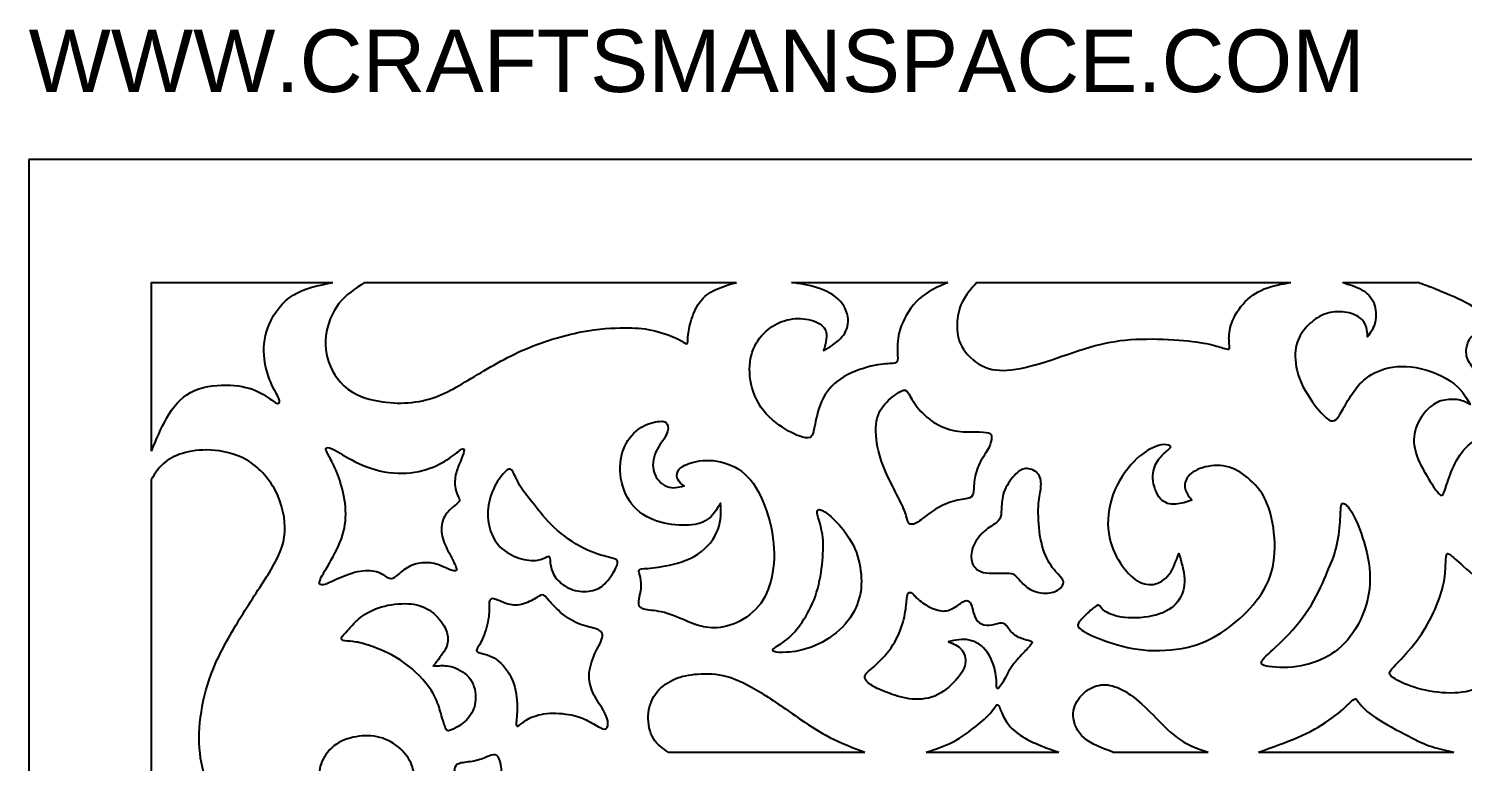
# Model space of a CAD drawing. Header units: millimetres. Extents: x 142 to 455, y 14 to 407.
# Drawn here: x 142.3 to 287.1, y 333.5 to 407.4 of the extents above; entities that cross this region are included whole.
import ezdxf
from ezdxf.enums import TextEntityAlignment as Align

# ---------------------------------------------------------------- set-up
doc = ezdxf.new("R2010")
doc.units = ezdxf.units.MM
for name, color, linetype in [('Default', 7, 'Continuous'), ('DV1_Default', 7, 'Continuous'), ('DV1_Layer_1', 7, 'Continuous'), ('Layer_1', 7, 'Continuous')]:
    doc.layers.add(name, color=color, linetype=linetype)
doc.styles.add('SEACAD_arial_ttfB', font='arial.ttf')

# ---------------------------------------------------------------- blocks, each defined once
blk = doc.blocks.new('SE')
at = {"layer": 'DV1_Layer_1', "color": 7, "linetype": 'Continuous'}
for points, knots in [([(154.75, 364.81), (154.75, 364.81), (154.75, 381.83), (154.75, 381.83), (173.05, 381.83), (173.05, 381.83)], [0, 0, 0, 0, 0.333333, 0.333333, 1, 1, 1, 1]), ([(154.75, 364.81), (155.22, 365.96), (155.7, 367.12), (156.3, 368.17), (156.91, 369.22), (157.65, 370.16), (158.7, 370.73), (159.75, 371.29), (161.11, 371.48), (162.28, 371.47), (163.45, 371.46), (164.44, 371.26), (165.24, 370.93), (166.04, 370.59), (166.65, 370.12), (167.36, 369.62), (167.46, 369.59), (167.56, 369.63), (167.65, 369.68), (167.74, 369.79), (167.6, 370.12), (167.46, 370.45), (167.11, 370.99), (166.79, 371.75), (166.46, 372.5), (166.18, 373.48), (166.11, 374.5), (166.04, 375.52), (166.18, 376.59), (166.66, 377.67), (167.14, 378.76), (167.95, 379.86), (169.07, 380.55), (170.19, 381.25), (171.62, 381.54), (173.05, 381.83)], [0, 0, 0, 0, 0.076923, 0.076923, 0.076923, 0.153846, 0.153846, 0.153846, 0.230769, 0.230769, 0.230769, 0.307692, 0.307692, 0.307692, 0.384615, 0.384615, 0.461538, 0.461538, 0.461538, 0.538462, 0.538462, 0.538462, 0.615385, 0.615385, 0.615385, 0.692308, 0.692308, 0.692308, 0.769231, 0.769231, 0.769231, 0.846154, 0.846154, 0.846154, 1, 1, 1, 1]), ([(176.26, 381.83), (175.32, 381.21), (174.38, 380.59), (172.96, 378.79), (172.49, 377.6), (172.23, 375.22), (172.45, 374.02), (173.59, 371.83), (174.52, 370.85), (176.1, 370.26), (177.67, 369.68), (179.9, 369.49), (181.76, 369.82), (183.61, 370.15), (185.1, 370.99), (188.37, 372.95), (190.16, 374.06), (192.15, 374.95), (194.14, 375.83), (196.34, 376.49), (198.14, 376.84), (199.95, 377.19), (201.37, 377.23), (202.46, 377.24), (203.56, 377.25), (204.35, 377.22), (205.24, 377.02), (206.13, 376.83), (207.13, 376.47), (207.71, 376.22), (208.28, 375.96), (208.42, 375.8), (208.55, 375.72), (208.69, 375.63), (208.82, 375.62), (208.87, 375.74), (208.92, 375.86), (208.89, 376.12), (208.94, 376.57), (208.99, 377.03), (209.12, 377.69), (209.36, 378.37), (209.6, 379.05), (209.96, 379.74), (210.44, 380.24), (210.92, 380.74), (211.52, 381.04), (212.1, 381.27), (212.69, 381.51), (213.26, 381.67), (213.83, 381.83)], [0, 0, 0, 0, 0.052632, 0.052632, 0.105263, 0.105263, 0.157895, 0.157895, 0.210526, 0.210526, 0.210526, 0.263158, 0.263158, 0.263158, 0.315789, 0.315789, 0.368421, 0.368421, 0.368421, 0.421053, 0.421053, 0.421053, 0.473684, 0.473684, 0.473684, 0.526316, 0.526316, 0.526316, 0.578947, 0.578947, 0.578947, 0.631579, 0.631579, 0.631579, 0.684211, 0.684211, 0.684211, 0.736842, 0.736842, 0.736842, 0.789474, 0.789474, 0.789474, 0.842105, 0.842105, 0.842105, 0.894737, 0.894737, 0.894737, 1, 1, 1, 1]), ([(235.17, 381.83), (234.14, 381.38), (232.08, 380.49), (230.8, 378.35), (230.11, 376.52), (230.07, 375.76), (230.07, 375.18), (230.07, 374.6), (230.11, 374.2), (230.08, 373.98), (230.05, 373.75), (229.95, 373.69), (229.6, 373.66), (229.24, 373.63), (228.63, 373.63), (227.73, 373.45), (226.83, 373.26), (225.64, 372.89), (224.69, 372.33), (223.74, 371.78), (223.03, 371.03), (222.1, 369.25), (221.89, 368.21), (221.75, 367.54), (221.61, 366.88), (221.56, 366.59), (221.44, 366.4), (221.33, 366.21), (220.99, 366.01), (219.87, 366.38), (219.08, 366.83), (218.29, 367.28), (217.26, 367.99), (215.82, 369.81), (215.4, 370.91), (215.06, 372.99), (215.13, 373.98), (215.41, 374.81), (215.69, 375.65), (216.17, 376.33), (217.32, 377.39), (217.97, 377.76), (218.67, 377.97), (219.37, 378.19), (220.11, 378.25), (220.82, 378.14), (221.53, 378.03), (222.2, 377.76), (222.55, 377.39), (222.9, 377.02), (222.93, 376.55), (222.84, 375.7), (222.73, 375.33), (222.61, 374.96), (223.23, 375.32), (223.84, 375.68), (224.3, 376.15), (224.76, 376.62), (225.06, 377.2), (225.1, 378.56), (224.84, 379.33), (224.28, 379.94), (223.71, 380.56), (222.84, 381.02), (221.97, 381.3), (221.1, 381.59), (220.23, 381.71), (219.36, 381.83)], [0, 0, 0, 0, 0.037037, 0.074074, 0.074074, 0.111111, 0.111111, 0.111111, 0.148148, 0.148148, 0.148148, 0.185185, 0.185185, 0.185185, 0.222222, 0.222222, 0.222222, 0.259259, 0.259259, 0.259259, 0.296296, 0.296296, 0.333333, 0.333333, 0.333333, 0.37037, 0.37037, 0.37037, 0.407407, 0.444444, 0.444444, 0.444444, 0.481481, 0.481481, 0.518519, 0.518519, 0.555556, 0.555556, 0.555556, 0.592593, 0.592593, 0.62963, 0.62963, 0.62963, 0.666667, 0.666667, 0.666667, 0.703704, 0.703704, 0.703704, 0.740741, 0.740741, 0.777778, 0.777778, 0.777778, 0.814815, 0.814815, 0.814815, 0.851852, 0.851852, 0.888889, 0.888889, 0.888889, 0.925926, 0.925926, 0.925926, 1, 1, 1, 1]), ([(238.08, 381.83), (237.51, 381.18), (236.94, 380.53), (236.59, 379.83), (236.24, 379.12), (235.98, 377.57), (236.15, 376.12), (236.99, 374.62), (237.75, 373.85), (238.61, 373.41), (239.46, 372.98), (240.42, 372.88), (241.58, 373.01), (242.73, 373.15), (244.09, 373.52), (247.03, 374.48), (248.62, 375.06), (250.03, 375.45), (251.44, 375.83), (252.69, 376.02), (254.12, 376.09), (255.54, 376.16), (257.16, 376.12), (259.8, 375.92), (260.83, 375.76), (262.31, 375.43), (262.77, 375.26), (263.08, 375.17), (263.38, 375.08), (263.54, 375.06), (263.59, 375.17), (263.64, 375.28), (263.58, 375.5), (263.55, 375.89), (263.53, 376.27), (263.53, 376.82), (263.95, 378.17), (264.38, 378.99), (265.54, 380.32), (266.27, 380.83), (267.1, 381.17), (267.93, 381.51), (268.85, 381.67), (269.78, 381.83)], [0, 0, 0, 0, 0.055556, 0.055556, 0.055556, 0.111111, 0.166667, 0.166667, 0.222222, 0.222222, 0.222222, 0.277778, 0.277778, 0.277778, 0.333333, 0.333333, 0.388889, 0.388889, 0.388889, 0.444444, 0.444444, 0.444444, 0.5, 0.5, 0.555556, 0.555556, 0.611111, 0.611111, 0.611111, 0.666667, 0.666667, 0.666667, 0.722222, 0.722222, 0.722222, 0.777778, 0.777778, 0.833333, 0.833333, 0.888889, 0.888889, 0.888889, 1, 1, 1, 1]), ([(275.01, 381.83), (275.69, 381.62), (276.38, 381.42), (276.93, 381.1), (277.49, 380.79), (277.92, 380.36), (278.39, 379.17), (278.43, 378.42), (278.3, 377.82), (278.16, 377.22), (277.85, 376.77), (277.53, 376.33), (277.53, 376.55), (277.53, 376.76), (277.42, 377.35), (277.31, 377.72), (276.72, 378.35), (276.25, 378.6), (275.66, 378.75), (275.08, 378.89), (274.38, 378.92), (273.76, 378.79), (273.14, 378.66), (272.59, 378.37), (272.11, 378.01), (271.62, 377.65), (271.19, 377.2), (270.86, 376.67), (270.52, 376.13), (270.28, 375.5), (270.24, 374.67), (270.19, 373.83), (270.35, 372.79), (270.82, 371.73), (271.29, 370.66), (272.08, 369.58), (273.22, 368.22), (273.58, 367.95), (273.85, 367.87), (274.12, 367.79), (274.31, 367.91), (274.52, 368.19), (274.74, 368.46), (274.98, 368.91), (275.3, 369.47), (275.62, 370.03), (276.02, 370.72), (276.53, 371.33), (277.05, 371.93), (277.68, 372.46), (278.56, 372.85), (279.43, 373.23), (280.56, 373.48), (281.92, 373.31), (283.28, 373.15), (284.86, 372.58), (285.9, 371.88), (286.93, 371.18), (287.42, 370.35), (287.9, 369.52), (287.54, 369.71), (287.19, 369.89), (286.72, 369.98), (286.25, 370.06), (285.66, 370.05), (285.13, 369.92), (284.6, 369.79), (284.13, 369.55), (283.16, 368.59), (282.66, 367.88), (282.41, 367.13), (282.16, 366.38), (282.16, 365.59), (282.36, 364.82), (282.56, 364.05), (282.96, 363.29), (283.8, 361.82), (284.25, 361.11), (284.55, 360.72), (284.85, 360.34), (285, 360.28), (285.25, 360.54), (285.33, 360.85), (285.7, 361.99), (285.99, 362.82), (286.37, 363.58), (286.76, 364.34), (287.24, 365.02), (287.92, 365.56), (288.59, 366.09), (289.44, 366.48), (290.37, 366.68), (291.29, 366.88), (292.27, 366.89), (293.76, 366.51), (294.26, 366.11), (294.61, 365.79), (294.97, 365.46), (295.18, 365.22), (295.35, 365.11), (295.51, 364.99), (295.63, 365.01), (295.87, 365.42), (296, 365.82), (296.05, 366.3), (296.1, 366.78), (296.07, 367.34), (295.63, 368.95), (295.21, 370.01), (293.91, 372.05), (293.03, 373.03), (292.26, 373.65), (291.49, 374.26), (290.83, 374.5), (290.29, 374.63), (289.74, 374.76), (289.32, 374.78), (288.99, 374.61), (288.66, 374.45), (288.2, 373.76), (288.23, 373.33), (288.24, 373.12), (287.94, 373.52), (287.64, 373.92), (287.54, 374.41), (287.44, 374.9), (287.54, 375.49), (287.74, 375.91), (287.94, 376.33), (288.24, 376.59), (288.62, 376.72), (289, 376.86), (289.46, 376.87), (289.84, 376.88), (290.23, 376.89), (290.54, 376.89), (290.74, 376.93), (290.93, 376.97), (291, 377.06), (290.13, 377.95), (289.19, 378.75), (288.19, 379.37), (287.19, 379.99), (286.13, 380.43), (285.38, 380.74), (284.63, 381.06), (284.19, 381.24), (283.77, 381.4), (283.35, 381.56), (282.95, 381.7), (282.55, 381.83)], [0, 0, 0, 0, 0.017857, 0.017857, 0.017857, 0.035714, 0.035714, 0.053571, 0.053571, 0.053571, 0.071429, 0.071429, 0.071429, 0.089286, 0.089286, 0.107143, 0.107143, 0.125, 0.125, 0.125, 0.142857, 0.142857, 0.142857, 0.160714, 0.160714, 0.160714, 0.178571, 0.178571, 0.178571, 0.196429, 0.196429, 0.196429, 0.214286, 0.214286, 0.214286, 0.232143, 0.232143, 0.25, 0.25, 0.25, 0.267857, 0.267857, 0.267857, 0.285714, 0.285714, 0.285714, 0.303571, 0.303571, 0.303571, 0.321429, 0.321429, 0.321429, 0.339286, 0.339286, 0.339286, 0.357143, 0.357143, 0.357143, 0.375, 0.375, 0.375, 0.392857, 0.392857, 0.392857, 0.410714, 0.410714, 0.410714, 0.428571, 0.428571, 0.446429, 0.446429, 0.446429, 0.464286, 0.464286, 0.464286, 0.482143, 0.482143, 0.5, 0.5, 0.5, 0.517857, 0.517857, 0.535714, 0.535714, 0.553571, 0.553571, 0.553571, 0.571429, 0.571429, 0.571429, 0.589286, 0.589286, 0.589286, 0.607143, 0.607143, 0.625, 0.625, 0.625, 0.642857, 0.642857, 0.642857, 0.660714, 0.660714, 0.678571, 0.678571, 0.678571, 0.696429, 0.696429, 0.714286, 0.714286, 0.732143, 0.732143, 0.732143, 0.75, 0.75, 0.75, 0.767857, 0.767857, 0.767857, 0.785714, 0.803571, 0.803571, 0.803571, 0.821429, 0.821429, 0.821429, 0.839286, 0.839286, 0.839286, 0.857143, 0.857143, 0.857143, 0.875, 0.875, 0.875, 0.892857, 0.892857, 0.892857, 0.910714, 0.910714, 0.928571, 0.928571, 0.928571, 0.946429, 0.946429, 0.946429, 0.964286, 0.964286, 0.964286, 1, 1, 1, 1]), ([(228.15, 364.84), (228.38, 363.84), (228.75, 362.95), (229.54, 361.31), (229.95, 360.55), (230.27, 359.9), (230.6, 359.24), (230.82, 358.68), (230.95, 358.29), (231.07, 357.9), (231.08, 357.67), (231.22, 357.53), (231.35, 357.4), (231.61, 357.35), (232.37, 357.77), (232.87, 358.23), (234.05, 359.05), (234.74, 359.42), (236.07, 359.87), (236.71, 359.94), (237.51, 360.12), (237.66, 360.24), (237.79, 360.85), (237.76, 361.35), (237.84, 361.9), (237.92, 362.45), (238.11, 363.05), (238.39, 363.62), (238.68, 364.18), (239.06, 364.71), (239.29, 365.15), (239.51, 365.59), (239.56, 365.95), (239.57, 366.19), (239.58, 366.44), (239.54, 366.56), (239.27, 366.64), (239.01, 366.72), (238.52, 366.75), (237.92, 366.75), (237.32, 366.75), (236.61, 366.72), (235.88, 366.86), (235.15, 366.99), (234.41, 367.29), (233.75, 367.71), (233.08, 368.14), (232.5, 368.68), (232.07, 369.23), (231.64, 369.79), (231.37, 370.36), (230.95, 370.99), (230.81, 371.05), (230.44, 370.86), (230.07, 370.68), (229.47, 370.25), (228.98, 369.75), (228.48, 369.25), (228.1, 368.68), (227.95, 367.83), (227.81, 366.98), (227.91, 365.85), (228.15, 364.84)], [0, 0, 0, 0, 0.041667, 0.041667, 0.083333, 0.083333, 0.083333, 0.125, 0.125, 0.125, 0.166667, 0.166667, 0.166667, 0.208333, 0.208333, 0.25, 0.25, 0.291667, 0.291667, 0.333333, 0.333333, 0.375, 0.375, 0.416667, 0.416667, 0.416667, 0.458333, 0.458333, 0.458333, 0.5, 0.5, 0.5, 0.541667, 0.541667, 0.541667, 0.583333, 0.583333, 0.583333, 0.625, 0.625, 0.625, 0.666667, 0.666667, 0.666667, 0.708333, 0.708333, 0.708333, 0.75, 0.75, 0.75, 0.791667, 0.791667, 0.833333, 0.833333, 0.833333, 0.875, 0.875, 0.875, 0.916667, 0.916667, 0.916667, 1, 1, 1, 1]), ([(217.38, 352.11), (217.63, 353.27), (217.7, 354.58), (217.3, 357.48), (216.83, 359.07), (216.24, 360.3), (215.65, 361.52), (214.93, 362.39), (214.03, 362.97), (213.13, 363.55), (212.05, 363.84), (211.1, 363.87), (210.15, 363.91), (209.33, 363.69), (208.8, 363.47), (208.26, 363.25), (208.01, 363.02), (207.88, 362.75), (207.76, 362.48), (207.78, 362.17), (207.91, 361.92), (208.03, 361.67), (208.28, 361.48), (208.52, 361.3), (207.95, 361.15), (207.38, 361.01), (206.82, 361.22), (206.26, 361.42), (205.72, 361.98), (205.5, 362.64), (205.28, 363.29), (205.38, 364.05), (205.68, 364.72), (205.98, 365.38), (206.48, 365.95), (206.72, 366.43), (206.96, 366.91), (206.95, 367.29), (206.83, 367.53), (206.72, 367.76), (206.29, 367.94), (204.84, 367.59), (204.17, 367.18), (203.51, 366.76), (202.91, 366.11), (202.53, 365.29), (202.15, 364.47), (201.99, 363.48), (202.21, 361.4), (202.58, 360.3), (203.88, 358.64), (204.81, 358.08), (206.76, 357.41), (207.79, 357.3), (208.68, 357.32), (209.56, 357.34), (210.3, 357.5), (210.87, 357.89), (211.43, 358.28), (211.82, 358.91), (212.2, 359.54), (212.25, 358.68), (212.29, 357.83), (211.95, 356.92), (211.62, 356.01), (210.9, 355.05), (209.91, 354.41), (208.92, 353.76), (207.65, 353.41), (205.65, 353.03), (204.92, 352.98), (204.08, 352.91), (203.96, 352.88), (203.97, 352.69), (203.98, 352.5), (204.11, 352.14), (204.16, 351.77), (204.22, 351.4), (204.21, 351.01), (204.05, 350.16), (203.91, 349.69), (203.94, 349.37), (203.98, 349.06), (204.19, 348.9), (204.64, 348.81), (205.08, 348.73), (205.75, 348.71), (207.31, 348.3), (208.19, 347.9), (208.94, 347.59), (209.69, 347.29), (210.3, 347.07), (211.75, 346.93), (212.57, 347), (213.47, 347.34), (214.36, 347.69), (215.32, 348.3), (216.01, 349.11), (216.7, 349.93), (217.13, 350.94), (217.38, 352.11)], [0, 0, 0, 0, 0.026316, 0.026316, 0.052632, 0.052632, 0.052632, 0.078947, 0.078947, 0.078947, 0.105263, 0.105263, 0.105263, 0.131579, 0.131579, 0.131579, 0.157895, 0.157895, 0.157895, 0.184211, 0.184211, 0.184211, 0.210526, 0.210526, 0.210526, 0.236842, 0.236842, 0.236842, 0.263158, 0.263158, 0.263158, 0.289474, 0.289474, 0.289474, 0.315789, 0.315789, 0.315789, 0.342105, 0.342105, 0.342105, 0.368421, 0.394737, 0.394737, 0.394737, 0.421053, 0.421053, 0.421053, 0.447368, 0.447368, 0.473684, 0.473684, 0.5, 0.5, 0.526316, 0.526316, 0.526316, 0.552632, 0.552632, 0.552632, 0.578947, 0.578947, 0.578947, 0.605263, 0.605263, 0.605263, 0.631579, 0.631579, 0.631579, 0.657895, 0.657895, 0.684211, 0.684211, 0.710526, 0.710526, 0.710526, 0.736842, 0.736842, 0.736842, 0.763158, 0.763158, 0.789474, 0.789474, 0.789474, 0.815789, 0.815789, 0.815789, 0.842105, 0.842105, 0.868421, 0.868421, 0.868421, 0.894737, 0.894737, 0.921053, 0.921053, 0.921053, 0.947368, 0.947368, 0.947368, 1, 1, 1, 1]), ([(154.75, 322.35), (155, 322.97), (155.24, 323.58), (155.64, 324.16), (156.04, 324.74), (156.6, 325.28), (157.2, 325.72), (157.81, 326.15), (158.47, 326.48), (159.07, 326.67), (159.68, 326.85), (160.24, 326.89), (160.71, 326.94), (161.18, 326.99), (161.57, 327.05), (162.08, 327.21), (162.21, 327.31), (162.1, 327.68), (161.85, 327.95), (161.18, 329.14), (160.75, 330.05), (160.38, 331.14), (160.01, 332.22), (159.7, 333.48), (159.6, 334.82), (159.5, 336.16), (159.61, 337.59), (160.14, 340.45), (160.55, 341.87), (161.26, 343.46), (161.97, 345.04), (162.97, 346.79), (163.99, 348.41), (165.01, 350.04), (166.05, 351.56), (166.83, 352.87), (167.61, 354.18), (168.64, 356.41), (167.95, 359.5), (167.26, 360.82), (166.56, 362.14), (165.52, 363.24), (163.18, 364.59), (161.88, 364.85), (160.75, 364.91), (159.62, 364.97), (158.67, 364.82), (157.87, 364.58), (157.07, 364.34), (156.43, 363.99), (155.93, 363.54), (155.44, 363.09), (155.1, 362.54), (154.75, 361.98)], [0, 0, 0, 0, 0.047619, 0.047619, 0.047619, 0.095238, 0.095238, 0.095238, 0.142857, 0.142857, 0.142857, 0.190476, 0.190476, 0.190476, 0.238095, 0.238095, 0.285714, 0.285714, 0.333333, 0.333333, 0.380952, 0.380952, 0.380952, 0.428571, 0.428571, 0.428571, 0.47619, 0.47619, 0.52381, 0.52381, 0.52381, 0.571429, 0.571429, 0.571429, 0.619048, 0.619048, 0.619048, 0.666667, 0.714286, 0.714286, 0.714286, 0.761905, 0.761905, 0.809524, 0.809524, 0.809524, 0.857143, 0.857143, 0.857143, 0.904762, 0.904762, 0.904762, 1, 1, 1, 1]), ([(173.94, 361.27), (174.18, 360.42), (174.36, 359.42), (174.36, 358.46), (174.36, 357.5), (174.18, 356.57), (173.78, 355.6), (173.39, 354.64), (172.79, 353.64), (172.38, 352.93), (171.96, 352.23), (171.73, 351.81), (171.71, 351.57), (171.68, 351.33), (171.85, 351.26), (172.13, 351.32), (172.42, 351.38), (172.82, 351.58), (174, 352.11), (174.79, 352.44), (175.53, 352.61), (176.26, 352.77), (176.95, 352.77), (177.47, 352.62), (177.99, 352.47), (178.35, 352.17), (178.6, 352.02), (178.86, 351.87), (179.02, 351.87), (179.56, 352.26), (179.95, 352.64), (180.83, 353.23), (181.33, 353.43), (182.42, 353.58), (183, 353.54), (183.96, 353.28), (184.33, 353.07), (184.99, 352.78), (185.27, 352.71), (185.59, 352.73), (185.61, 352.81), (185.36, 353.44), (185.07, 353.98), (184.79, 354.53), (184.51, 355.07), (184.24, 355.61), (184.11, 356.21), (183.99, 356.81), (184, 357.47), (184.46, 358.52), (184.9, 358.92), (185.49, 359.42), (185.63, 359.52), (185.73, 359.62), (185.83, 359.71), (185.89, 359.8), (185.81, 360.02), (185.73, 360.24), (185.51, 360.6), (185.43, 361.05), (185.34, 361.49), (185.39, 362.04), (185.49, 362.51), (185.6, 362.98), (185.77, 363.38), (185.94, 363.77), (186.1, 364.15), (186.26, 364.52), (186.34, 365.01), (186.27, 365.12), (186.04, 364.99), (185.8, 364.85), (185.4, 364.47), (184.81, 364.07), (184.23, 363.67), (183.46, 363.25), (182.49, 362.96), (181.52, 362.67), (180.34, 362.49), (179.14, 362.6), (177.93, 362.71), (176.69, 363.09), (175.68, 363.56), (174.66, 364.02), (173.88, 364.57), (173.34, 364.86), (172.81, 365.15), (172.52, 365.19), (172.41, 365.14), (172.29, 365.08), (172.35, 364.92), (172.5, 364.63), (172.65, 364.34), (172.89, 363.91), (173.15, 363.35), (173.42, 362.79), (173.7, 362.11), (173.94, 361.27)], [0, 0, 0, 0, 0.027027, 0.027027, 0.027027, 0.054054, 0.054054, 0.054054, 0.081081, 0.081081, 0.081081, 0.108108, 0.108108, 0.108108, 0.135135, 0.135135, 0.135135, 0.162162, 0.162162, 0.189189, 0.189189, 0.189189, 0.216216, 0.216216, 0.216216, 0.243243, 0.243243, 0.243243, 0.27027, 0.27027, 0.297297, 0.297297, 0.324324, 0.324324, 0.351351, 0.351351, 0.378378, 0.378378, 0.405405, 0.405405, 0.432432, 0.432432, 0.459459, 0.459459, 0.459459, 0.486486, 0.486486, 0.486486, 0.513514, 0.513514, 0.540541, 0.540541, 0.567568, 0.567568, 0.567568, 0.594595, 0.594595, 0.594595, 0.621622, 0.621622, 0.621622, 0.648649, 0.648649, 0.648649, 0.675676, 0.675676, 0.675676, 0.702703, 0.702703, 0.72973, 0.72973, 0.72973, 0.756757, 0.756757, 0.756757, 0.783784, 0.783784, 0.783784, 0.810811, 0.810811, 0.810811, 0.837838, 0.837838, 0.837838, 0.864865, 0.864865, 0.864865, 0.891892, 0.891892, 0.891892, 0.918919, 0.918919, 0.918919, 0.945946, 0.945946, 0.945946, 1, 1, 1, 1]), ([(265.67, 348.94), (264.8, 347.99), (263.8, 347.14), (261.71, 345.8), (260.63, 345.3), (259.28, 345), (257.94, 344.7), (256.34, 344.6), (254.87, 344.74), (253.4, 344.89), (252.06, 345.27), (250.99, 345.67), (249.92, 346.06), (249.12, 346.46), (248.69, 346.74), (248.26, 347.01), (248.2, 347.17), (248.35, 347.43), (248.49, 347.69), (248.83, 348.04), (249.17, 348.36), (249.5, 348.69), (249.83, 348.97), (250.05, 349.12), (250.27, 349.27), (250.39, 349.29), (250.49, 349.19), (250.59, 349.09), (250.67, 348.87), (251.05, 348.63), (251.42, 348.39), (252.07, 348.11), (253.02, 348.01), (253.96, 347.91), (255.19, 347.99), (256.17, 348.26), (257.16, 348.53), (257.9, 349), (258.38, 349.64), (258.86, 350.27), (259.07, 351.07), (259.04, 351.91), (259.01, 352.74), (258.74, 353.61), (258.47, 354.48), (258.2, 353.71), (257.93, 352.94), (257.51, 352.38), (257.09, 351.81), (256.51, 351.46), (255.91, 351.36), (255.31, 351.27), (254.69, 351.44), (253.47, 352.28), (252.89, 352.96), (251.87, 354.68), (251.44, 355.74), (251.35, 356.98), (251.24, 358.21), (251.47, 359.62), (252.02, 360.89), (252.56, 362.15), (253.42, 363.27), (254.22, 364.02), (255.01, 364.77), (255.76, 365.15), (256.86, 365.51), (257.21, 365.48), (257.63, 365.36), (257.69, 365.28), (257.63, 365.17), (257.57, 365.07), (257.4, 364.94), (257.16, 364.73), (256.91, 364.52), (256.6, 364.24), (256.06, 363.37), (255.83, 362.78), (255.86, 362.06), (255.9, 361.34), (256.2, 360.48), (256.63, 360), (257.06, 359.52), (257.61, 359.42), (258.16, 359.46), (258.71, 359.5), (259.26, 359.67), (259.8, 359.84), (259.54, 360.15), (259.28, 360.47), (259.16, 360.86), (259.04, 361.25), (259.06, 361.72), (259.33, 362.14), (259.61, 362.55), (260.16, 362.91), (260.87, 363.13), (261.58, 363.35), (262.47, 363.44), (263.26, 363.27), (264.05, 363.09), (264.75, 362.67), (265.44, 362.1), (266.12, 361.54), (266.8, 360.84), (267.27, 359.8), (267.75, 358.77), (268.04, 357.4), (268.13, 356.05), (268.22, 354.7), (268.12, 353.37), (267.7, 352.17), (267.28, 350.97), (266.54, 349.9), (265.67, 348.94)], [0, 0, 0, 0, 0.02439, 0.02439, 0.04878, 0.04878, 0.04878, 0.073171, 0.073171, 0.073171, 0.097561, 0.097561, 0.097561, 0.121951, 0.121951, 0.121951, 0.146341, 0.146341, 0.146341, 0.170732, 0.170732, 0.170732, 0.195122, 0.195122, 0.195122, 0.219512, 0.219512, 0.219512, 0.243902, 0.243902, 0.243902, 0.268293, 0.268293, 0.268293, 0.292683, 0.292683, 0.292683, 0.317073, 0.317073, 0.317073, 0.341463, 0.341463, 0.341463, 0.365854, 0.365854, 0.365854, 0.390244, 0.390244, 0.390244, 0.414634, 0.414634, 0.414634, 0.439024, 0.439024, 0.463415, 0.463415, 0.487805, 0.487805, 0.487805, 0.512195, 0.512195, 0.512195, 0.536585, 0.536585, 0.536585, 0.560976, 0.560976, 0.585366, 0.585366, 0.609756, 0.609756, 0.609756, 0.634146, 0.634146, 0.634146, 0.658537, 0.658537, 0.682927, 0.682927, 0.682927, 0.707317, 0.707317, 0.707317, 0.731707, 0.731707, 0.731707, 0.756098, 0.756098, 0.756098, 0.780488, 0.780488, 0.780488, 0.804878, 0.804878, 0.804878, 0.829268, 0.829268, 0.829268, 0.853659, 0.853659, 0.853659, 0.878049, 0.878049, 0.878049, 0.902439, 0.902439, 0.902439, 0.926829, 0.926829, 0.926829, 0.95122, 0.95122, 0.95122, 1, 1, 1, 1]), ([(193.37, 359.42), (193.91, 358.74), (194.55, 357.9), (195.42, 357.09), (196.28, 356.28), (197.37, 355.51), (198.38, 355), (199.39, 354.5), (200.34, 354.25), (200.9, 354.11), (201.46, 353.96), (201.65, 353.9), (201.74, 353.77), (201.84, 353.64), (201.84, 353.44), (201.64, 353.03), (201.45, 352.63), (201.07, 352.01), (200.67, 351.58), (200.27, 351.14), (199.85, 350.88), (199.32, 350.75), (198.78, 350.61), (198.12, 350.6), (197.52, 350.75), (196.92, 350.9), (196.38, 351.21), (195.97, 351.6), (195.55, 351.98), (195.27, 352.44), (195.13, 352.89), (195, 353.34), (195.01, 353.78), (194.97, 354.01), (194.94, 354.23), (194.85, 354.23), (194.67, 354.13), (194.48, 354.04), (194.2, 353.86), (193.23, 353.73), (192.54, 353.78), (191.85, 354.01), (191.17, 354.23), (189.8, 355), (189.11, 356.28), (188.91, 357.01), (188.71, 357.74), (188.66, 358.55), (188.78, 359.35), (188.9, 360.14), (189.2, 360.91), (189.56, 361.54), (189.93, 362.17), (190.36, 362.65), (190.64, 362.87), (190.93, 363.08), (191.07, 363.02), (191.26, 362.69), (191.45, 362.35), (191.7, 361.74), (192.04, 361.17), (192.38, 360.61), (192.83, 360.1), (193.37, 359.42)], [0, 0, 0, 0, 0.043478, 0.043478, 0.043478, 0.086957, 0.086957, 0.086957, 0.130435, 0.130435, 0.130435, 0.173913, 0.173913, 0.173913, 0.217391, 0.217391, 0.217391, 0.26087, 0.26087, 0.26087, 0.304348, 0.304348, 0.304348, 0.347826, 0.347826, 0.347826, 0.391304, 0.391304, 0.391304, 0.434783, 0.434783, 0.434783, 0.478261, 0.478261, 0.478261, 0.521739, 0.521739, 0.521739, 0.565217, 0.565217, 0.608696, 0.608696, 0.608696, 0.652174, 0.695652, 0.695652, 0.695652, 0.73913, 0.73913, 0.73913, 0.782609, 0.782609, 0.782609, 0.826087, 0.826087, 0.826087, 0.869565, 0.869565, 0.869565, 0.913043, 0.913043, 0.913043, 1, 1, 1, 1]), ([(244.32, 359.5), (244.26, 358.75), (244.28, 357.71), (244.4, 356.71), (244.53, 355.71), (244.78, 354.75), (245.14, 354.01), (245.5, 353.26), (245.99, 352.71), (246.3, 352.38), (246.6, 352.04), (246.73, 351.91), (246.79, 351.73), (246.85, 351.54), (246.83, 351.3), (246.61, 351.06), (246.39, 350.81), (245.96, 350.57), (245.42, 350.49), (244.88, 350.41), (244.22, 350.5), (243.7, 350.74), (243.18, 350.97), (242.79, 351.36), (242.51, 351.66), (242.22, 351.97), (242.03, 352.2), (241.85, 352.33), (241.66, 352.46), (241.48, 352.48), (241.09, 352.49), (240.71, 352.5), (240.12, 352.48), (239.65, 352.48), (239.18, 352.48), (238.82, 352.5), (238.47, 352.65), (238.12, 352.8), (237.78, 353.08), (237.46, 353.96), (237.49, 354.54), (237.69, 355.1), (237.89, 355.65), (238.26, 356.18), (239.11, 356.98), (239.58, 357.25), (240.22, 357.71), (240.39, 357.9), (240.56, 358.44), (240.56, 358.8), (240.61, 359.72), (240.65, 360.3), (240.91, 360.9), (241.16, 361.49), (241.63, 362.12), (242.43, 362.91), (242.76, 363.07), (243.56, 363.02), (244.03, 362.82), (244.55, 362.12), (244.59, 361.62), (244.55, 361.15), (244.5, 360.68), (244.38, 360.24), (244.32, 359.5)], [0, 0, 0, 0, 0.04, 0.04, 0.04, 0.08, 0.08, 0.08, 0.12, 0.12, 0.12, 0.16, 0.16, 0.16, 0.2, 0.2, 0.2, 0.24, 0.24, 0.24, 0.28, 0.28, 0.28, 0.32, 0.32, 0.32, 0.36, 0.36, 0.36, 0.4, 0.4, 0.4, 0.44, 0.44, 0.44, 0.48, 0.48, 0.48, 0.52, 0.52, 0.56, 0.56, 0.56, 0.6, 0.6, 0.64, 0.64, 0.68, 0.68, 0.72, 0.72, 0.76, 0.76, 0.76, 0.8, 0.8, 0.84, 0.84, 0.88, 0.88, 0.92, 0.92, 0.92, 1, 1, 1, 1]), ([(273.46, 352.58), (273.06, 351.66), (272.58, 350.46), (271.14, 348.1), (270.18, 346.94), (269.27, 346.02), (268.37, 345.09), (267.51, 344.39), (267.09, 343.93), (266.67, 343.47), (266.68, 343.26), (267.95, 342.97), (269.21, 342.9), (271.55, 343.22), (272.64, 343.6), (273.59, 344.15), (274.54, 344.7), (275.35, 345.42), (276.06, 346.47), (276.78, 347.53), (277.39, 348.93), (277.64, 350.34), (277.89, 351.76), (277.78, 353.18), (277.46, 354.56), (277.15, 355.94), (276.63, 357.27), (276.22, 358.1), (275.81, 358.94), (275.49, 359.28), (275.27, 359.44), (275.05, 359.6), (274.92, 359.57), (274.86, 359.28), (274.81, 359), (274.82, 358.45), (274.76, 357.67), (274.71, 356.88), (274.58, 355.85), (274.36, 355.01), (274.15, 354.17), (273.85, 353.51), (273.46, 352.58)], [0, 0, 0, 0, 0.0625, 0.0625, 0.125, 0.125, 0.125, 0.1875, 0.1875, 0.1875, 0.25, 0.25, 0.3125, 0.3125, 0.375, 0.375, 0.375, 0.4375, 0.4375, 0.4375, 0.5, 0.5, 0.5, 0.5625, 0.5625, 0.5625, 0.625, 0.625, 0.625, 0.6875, 0.6875, 0.6875, 0.75, 0.75, 0.75, 0.8125, 0.8125, 0.8125, 0.875, 0.875, 0.875, 1, 1, 1, 1]), ([(222.49, 353.72), (222.4, 352.71), (222.23, 351.58), (221.91, 350.56), (221.59, 349.53), (221.11, 348.6), (220.63, 347.83), (220.14, 347.06), (219.64, 346.44), (219.1, 345.97), (218.56, 345.5), (217.97, 345.17), (217.69, 344.96), (217.4, 344.74), (217.42, 344.64), (217.63, 344.57), (217.84, 344.5), (218.26, 344.46), (219.56, 344.54), (220.44, 344.67), (222.36, 345.4), (223.38, 346), (224.21, 346.76), (225.03, 347.51), (225.64, 348.43), (226.35, 350.21), (226.46, 351.08), (226.41, 352.03), (226.37, 352.97), (226.18, 353.98), (225.78, 354.93), (225.37, 355.87), (224.74, 356.74), (224.17, 357.38), (223.6, 358.02), (223.08, 358.44), (222.37, 358.9), (222.17, 358.94), (221.94, 358.82), (221.91, 358.67), (222.13, 357.84), (222.37, 357.17), (222.49, 356.39), (222.6, 355.61), (222.59, 354.73), (222.49, 353.72)], [0, 0, 0, 0, 0.055556, 0.055556, 0.055556, 0.111111, 0.111111, 0.111111, 0.166667, 0.166667, 0.166667, 0.222222, 0.222222, 0.222222, 0.277778, 0.277778, 0.277778, 0.333333, 0.333333, 0.388889, 0.388889, 0.444444, 0.444444, 0.444444, 0.5, 0.5, 0.555556, 0.555556, 0.555556, 0.611111, 0.611111, 0.611111, 0.666667, 0.666667, 0.666667, 0.722222, 0.722222, 0.777778, 0.777778, 0.833333, 0.833333, 0.888889, 0.888889, 0.888889, 1, 1, 1, 1]), ([(284.35, 348.87), (283.93, 347.93), (283.39, 346.9), (282.05, 345.02), (281.25, 344.16), (280.71, 343.6), (280.18, 343.03), (279.9, 342.76), (279.8, 342.55), (279.69, 342.33), (279.75, 342.17), (280.55, 341.65), (281.29, 341.27), (282.25, 340.97), (283.2, 340.67), (284.37, 340.45), (285.48, 340.4), (286.59, 340.35), (287.63, 340.47), (288.53, 340.84), (289.43, 341.2), (290.19, 341.8), (290.76, 342.6), (291.34, 343.39), (291.74, 344.37), (292.13, 346.24), (292.11, 347.13), (291.79, 348.02), (291.47, 348.91), (290.84, 349.81), (289.1, 351.61), (286.87, 353.41), (286.1, 354.18), (285.63, 354.54), (285.55, 354.51), (285.5, 354.32), (285.45, 354.13), (285.43, 353.77), (285.41, 353.28), (285.39, 352.78), (285.36, 352.16), (285.2, 351.41), (285.05, 350.67), (284.76, 349.81), (284.35, 348.87)], [0, 0, 0, 0, 0.055556, 0.055556, 0.111111, 0.111111, 0.111111, 0.166667, 0.166667, 0.166667, 0.222222, 0.222222, 0.277778, 0.277778, 0.277778, 0.333333, 0.333333, 0.333333, 0.388889, 0.388889, 0.388889, 0.444444, 0.444444, 0.444444, 0.5, 0.5, 0.555556, 0.555556, 0.555556, 0.611111, 0.611111, 0.666667, 0.722222, 0.722222, 0.777778, 0.777778, 0.777778, 0.833333, 0.833333, 0.833333, 0.888889, 0.888889, 0.888889, 1, 1, 1, 1]), ([(229.06, 340.44), (229.68, 340.2), (230.41, 339.93), (231.24, 339.82), (232.07, 339.7), (233, 339.75), (233.83, 340.09), (234.67, 340.43), (235.41, 341.07), (235.94, 341.67), (236.48, 342.26), (236.81, 342.8), (236.9, 343.35), (236.99, 343.89), (236.85, 344.43), (236.53, 344.8), (236.21, 345.17), (235.71, 345.37), (235.21, 345.57), (235.91, 345.73), (236.61, 345.89), (237.3, 345.74), (237.99, 345.6), (238.68, 345.16), (239.16, 344.47), (239.64, 343.79), (239.91, 342.86), (240.01, 342.17), (240.11, 341.49), (240.04, 341.05), (240.11, 340.91), (240.18, 340.77), (240.39, 340.95), (240.61, 341.31), (240.83, 341.67), (241.06, 342.23), (241.41, 342.77), (241.75, 343.3), (242.21, 343.82), (242.99, 344.66), (243.32, 344.99), (243.68, 345.43), (243.71, 345.54), (243.58, 345.62), (243.46, 345.7), (243.19, 345.74), (242.85, 345.84), (242.51, 345.94), (242.09, 346.1), (241.46, 346.63), (241.25, 347), (240.86, 347.44), (240.69, 347.52), (240.41, 347.47), (240.12, 347.43), (239.72, 347.27), (238.96, 347.2), (238.61, 347.29), (238.34, 347.49), (238.08, 347.69), (237.91, 348), (237.69, 348.63), (237.65, 348.94), (237.48, 349.44), (237.35, 349.63), (237.02, 349.76), (236.82, 349.7), (236.25, 349.33), (235.88, 349.01), (235.48, 348.84), (235.08, 348.66), (234.65, 348.61), (234.14, 348.75), (233.62, 348.89), (233.02, 349.2), (232.6, 349.51), (232.17, 349.81), (231.91, 350.11), (231.73, 350.29), (231.55, 350.47), (231.45, 350.53), (231.35, 350.54), (231.24, 350.54), (231.12, 350.5), (231.07, 350.3), (231.01, 350.1), (231.01, 349.74), (230.95, 349.23), (230.9, 348.71), (230.78, 348.04), (230.55, 347.29), (230.31, 346.54), (229.95, 345.72), (229.43, 344.96), (228.9, 344.2), (228.2, 343.52), (227.14, 342.57), (226.78, 342.32), (226.77, 342.02), (226.75, 341.73), (227.08, 341.4), (227.5, 341.14), (227.93, 340.87), (228.44, 340.67), (229.06, 340.44)], [0, 0, 0, 0, 0.025641, 0.025641, 0.025641, 0.051282, 0.051282, 0.051282, 0.076923, 0.076923, 0.076923, 0.102564, 0.102564, 0.102564, 0.128205, 0.128205, 0.128205, 0.153846, 0.153846, 0.153846, 0.179487, 0.179487, 0.179487, 0.205128, 0.205128, 0.205128, 0.230769, 0.230769, 0.230769, 0.25641, 0.25641, 0.25641, 0.282051, 0.282051, 0.282051, 0.307692, 0.307692, 0.307692, 0.333333, 0.333333, 0.358974, 0.358974, 0.384615, 0.384615, 0.384615, 0.410256, 0.410256, 0.410256, 0.435897, 0.435897, 0.461538, 0.461538, 0.487179, 0.487179, 0.487179, 0.512821, 0.512821, 0.538462, 0.538462, 0.538462, 0.564103, 0.564103, 0.589744, 0.589744, 0.615385, 0.615385, 0.641026, 0.641026, 0.666667, 0.666667, 0.666667, 0.692308, 0.692308, 0.692308, 0.717949, 0.717949, 0.717949, 0.74359, 0.74359, 0.74359, 0.769231, 0.769231, 0.769231, 0.794872, 0.794872, 0.794872, 0.820513, 0.820513, 0.820513, 0.846154, 0.846154, 0.846154, 0.871795, 0.871795, 0.871795, 0.897436, 0.897436, 0.923077, 0.923077, 0.923077, 0.948718, 0.948718, 0.948718, 1, 1, 1, 1]), ([(177.22, 345.02), (178.05, 344.7), (179.19, 344.22), (180.27, 343.45), (181.34, 342.67), (182.36, 341.62), (183.59, 339.75), (183.8, 338.93), (183.98, 338.3), (184.16, 337.68), (184.3, 337.23), (184.39, 336.96), (184.49, 336.69), (184.57, 336.49), (185.17, 336.69), (185.57, 336.93), (185.97, 337.16), (186.47, 337.53), (186.84, 338), (187.2, 338.48), (187.43, 339.05), (187.47, 339.72), (187.51, 340.39), (187.37, 341.16), (186.53, 342.36), (185.83, 342.79), (184.64, 343.19), (184.16, 343.16), (183.84, 343.15), (183.52, 343.13), (183.36, 343.13), (183.2, 343.13), (183.67, 343.72), (184.14, 344.3), (184.66, 345.27), (184.74, 346.04), (184.49, 346.9), (184.14, 347.41), (183.79, 347.93), (183.22, 348.53), (182.56, 348.9), (181.9, 349.27), (181.16, 349.41), (180.3, 349.41), (179.45, 349.41), (178.47, 349.27), (177.66, 348.99), (176.85, 348.71), (176.19, 348.3), (175.69, 347.88), (175.19, 347.46), (174.85, 347.03), (174.25, 346.36), (173.99, 346.12), (173.93, 345.95), (173.88, 345.79), (174.02, 345.7), (174.56, 345.62), (174.96, 345.62), (175.42, 345.54), (175.88, 345.47), (176.39, 345.33), (177.22, 345.02)], [0, 0, 0, 0, 0.04, 0.04, 0.04, 0.08, 0.08, 0.12, 0.12, 0.12, 0.16, 0.16, 0.16, 0.2, 0.24, 0.24, 0.24, 0.28, 0.28, 0.28, 0.32, 0.32, 0.32, 0.36, 0.36, 0.4, 0.4, 0.44, 0.44, 0.44, 0.48, 0.48, 0.48, 0.52, 0.52, 0.56, 0.6, 0.6, 0.6, 0.64, 0.64, 0.64, 0.68, 0.68, 0.68, 0.72, 0.72, 0.72, 0.76, 0.76, 0.76, 0.8, 0.8, 0.84, 0.84, 0.84, 0.88, 0.88, 0.92, 0.92, 0.92, 1, 1, 1, 1]), ([(197.4, 338.12), (196.71, 338.28), (195.78, 338.39), (194.14, 338.3), (193.43, 338.1), (192.41, 337.6), (192.11, 337.3), (191.9, 337.15), (191.7, 336.99), (191.58, 336.98), (191.58, 337.29), (191.57, 337.6), (191.77, 338.89), (191.57, 340.77), (190.85, 342.52), (190.24, 343.32), (189.59, 343.77), (188.94, 344.23), (188.26, 344.34), (187.54, 344.54), (187.51, 344.63), (187.63, 344.85), (187.74, 345.07), (188, 345.43), (188.24, 346.02), (188.48, 346.6), (188.94, 348.23), (188.83, 349.26), (188.86, 349.56), (188.9, 349.87), (189.16, 350.07), (190.01, 349.61), (190.46, 349.46), (190.91, 349.3), (191.38, 349.21), (191.9, 349.3), (192.43, 349.39), (193, 349.64), (193.8, 350.1), (194.03, 350.3), (194.22, 350.3), (194.41, 350.3), (194.57, 350.1), (194.88, 349.74), (195.2, 349.37), (195.67, 348.84), (196.23, 348.39), (196.8, 347.93), (197.45, 347.54), (198.08, 347.31), (198.71, 347.07), (199.31, 346.99), (199.72, 346.83), (200.14, 346.67), (200.37, 346.44), (200.25, 345.97), (200.14, 345.49), (199.68, 344.76), (199.37, 344.02), (199.07, 343.29), (198.91, 342.55), (198.94, 341.87), (198.98, 341.2), (199.21, 340.6), (199.55, 339.99), (199.89, 339.38), (200.35, 338.75), (200.84, 337.73), (200.87, 337.35), (200.82, 337.08), (200.77, 336.82), (200.64, 336.68), (200.32, 336.78), (199.99, 336.88), (199.48, 337.22), (199, 337.49), (198.52, 337.76), (198.08, 337.96), (197.4, 338.12)], [0, 0, 0, 0, 0.032258, 0.032258, 0.064516, 0.064516, 0.096774, 0.096774, 0.096774, 0.129032, 0.129032, 0.129032, 0.16129, 0.193548, 0.193548, 0.225806, 0.225806, 0.225806, 0.258065, 0.258065, 0.290323, 0.290323, 0.290323, 0.322581, 0.322581, 0.322581, 0.354839, 0.387097, 0.387097, 0.387097, 0.419355, 0.451613, 0.451613, 0.451613, 0.483871, 0.483871, 0.483871, 0.516129, 0.516129, 0.548387, 0.548387, 0.548387, 0.580645, 0.580645, 0.580645, 0.612903, 0.612903, 0.612903, 0.645161, 0.645161, 0.645161, 0.677419, 0.677419, 0.677419, 0.709677, 0.709677, 0.709677, 0.741935, 0.741935, 0.741935, 0.774194, 0.774194, 0.774194, 0.806452, 0.806452, 0.806452, 0.83871, 0.83871, 0.870968, 0.870968, 0.870968, 0.903226, 0.903226, 0.903226, 0.935484, 0.935484, 0.935484, 1, 1, 1, 1]), ([(206.93, 334.43), (206.36, 334.8), (205.79, 335.18), (205.42, 335.8), (205.05, 336.42), (204.88, 337.29), (204.91, 338.1), (204.95, 338.92), (205.19, 339.68), (206.06, 340.9), (206.69, 341.37), (207.36, 341.7), (208.02, 342.02), (208.72, 342.19), (209.57, 342.28), (210.42, 342.37), (211.42, 342.39), (212.45, 342.16), (213.49, 341.93), (214.56, 341.46), (215.8, 340.72), (217.04, 339.99), (218.46, 338.99), (220.99, 337.25), (222.1, 336.5), (223.25, 335.91), (224.4, 335.32), (225.58, 334.88), (226.77, 334.43)], [0, 0, 0, 0, 0.090909, 0.090909, 0.090909, 0.181818, 0.181818, 0.181818, 0.272727, 0.272727, 0.363636, 0.363636, 0.363636, 0.454545, 0.454545, 0.454545, 0.545455, 0.545455, 0.545455, 0.636364, 0.636364, 0.636364, 0.727273, 0.727273, 0.818182, 0.818182, 0.818182, 1, 1, 1, 1]), ([(251.83, 334.43), (250.73, 334.83), (249.63, 335.23), (248.19, 336.49), (247.85, 337.35), (247.79, 338.83), (248.08, 339.46), (248.48, 339.96), (248.89, 340.46), (249.42, 340.83), (249.97, 341.04), (250.53, 341.25), (251.12, 341.29), (251.78, 341.11), (252.44, 340.93), (253.19, 340.53), (253.92, 339.97), (254.66, 339.4), (255.39, 338.68), (256.16, 337.88), (256.94, 337.09), (257.77, 336.23), (258.66, 335.65), (259.54, 335.06), (260.48, 334.75), (261.43, 334.43)], [0, 0, 0, 0, 0.1, 0.1, 0.2, 0.2, 0.3, 0.3, 0.3, 0.4, 0.4, 0.4, 0.5, 0.5, 0.5, 0.6, 0.6, 0.6, 0.7, 0.7, 0.7, 0.8, 0.8, 0.8, 1, 1, 1, 1]), ([(232.98, 334.43), (233.89, 334.72), (234.81, 335.01), (235.68, 335.46), (236.55, 335.92), (237.38, 336.55), (238.02, 337.06), (238.66, 337.58), (239.12, 337.98), (239.75, 338.69), (240.09, 339.32), (240.26, 339.2), (240.46, 338.75), (240.58, 338.35), (240.83, 337.89), (241.08, 337.43), (241.46, 336.92), (242.02, 336.46), (242.58, 336.01), (243.31, 335.61), (244.06, 335.28), (244.8, 334.95), (245.58, 334.69), (246.35, 334.43)], [0, 0, 0, 0, 0.1, 0.1, 0.1, 0.2, 0.2, 0.2, 0.3, 0.3, 0.4, 0.5, 0.5, 0.6, 0.6, 0.6, 0.7, 0.7, 0.7, 0.8, 0.8, 0.8, 1, 1, 1, 1]), ([(266.52, 334.43), (267.88, 334.9), (269.24, 335.38), (271.67, 336.43), (272.74, 337.02), (273.63, 337.64), (274.52, 338.26), (275.24, 338.92), (275.65, 339.31), (276.06, 339.7), (276.18, 339.83), (276.31, 339.79), (276.43, 339.75), (276.58, 339.53), (276.83, 339.22), (277.09, 338.9), (277.46, 338.49), (278.34, 337.91), (279.22, 337.33), (280.6, 336.59), (282.65, 335.53), (283.3, 335.22), (284.01, 334.98), (284.72, 334.75), (285.47, 334.59), (286.23, 334.43)], [0, 0, 0, 0, 0.1, 0.1, 0.2, 0.2, 0.2, 0.3, 0.3, 0.3, 0.4, 0.4, 0.4, 0.5, 0.5, 0.5, 0.6, 0.6, 0.6, 0.7, 0.7, 0.8, 0.8, 0.8, 1, 1, 1, 1]), ([(185.63, 321.06), (185, 321.03), (184.23, 321.03), (183.28, 321.18), (182.33, 321.33), (181.2, 321.63), (180.23, 322.05), (179.26, 322.47), (178.45, 323.01), (177.66, 323.72), (176.87, 324.42), (176.12, 325.3), (175.29, 327.12), (175.22, 328.08), (175.25, 328.75), (175.28, 329.42), (175.4, 329.81), (175.67, 330.06), (175.93, 330.32), (176.33, 330.45), (176.67, 330.38), (177, 330.31), (177.27, 330.04), (177.55, 329.76), (177.53, 330.28), (177.52, 330.79), (177.34, 331.22), (177.16, 331.65), (176.47, 332.34), (174.85, 332.42), (173.58, 332.05), (173.12, 331.64), (172.88, 331.31), (172.63, 330.99), (172.6, 330.76), (172.41, 330.52), (172.23, 330.51), (172.07, 330.67), (171.91, 330.84), (171.75, 331.18), (171.69, 331.68), (171.63, 332.18), (171.68, 332.84), (171.96, 333.48), (172.23, 334.13), (172.75, 334.78), (173.42, 335.23), (174.09, 335.68), (174.92, 335.93), (175.73, 336.03), (176.55, 336.13), (177.35, 336.08), (178.1, 335.82), (178.85, 335.56), (179.55, 335.11), (180.06, 334.59), (180.57, 334.08), (180.9, 333.51), (181.09, 332.95), (181.27, 332.39), (181.32, 331.85), (181.27, 330.79), (181.19, 330.28), (181.01, 329.76), (180.83, 329.25), (180.56, 328.74), (180.29, 328.38), (180.01, 328.03), (179.74, 327.83), (179.55, 327.71), (179.35, 327.58), (179.24, 327.51), (179.13, 327.45), (179.45, 327.35), (179.76, 327.25), (180.24, 327.22), (180.73, 327.18), (181.39, 327.21), (182.16, 327.5), (182.93, 327.79), (183.82, 328.35), (184.9, 329.85), (185.1, 330.79), (185.3, 332.16), (185.3, 332.59), (185.47, 333.13), (185.64, 333.25), (186.41, 333.41), (187.01, 333.45), (188.04, 333.69), (188.47, 333.89), (188.81, 334.02), (189.16, 334.15), (189.41, 334.21), (189.61, 334.08), (189.81, 333.96), (189.96, 333.66), (190.03, 333.15), (190.1, 332.64), (190.1, 331.91), (190.26, 331.14), (190.41, 330.38), (190.73, 329.58), (191.44, 328.14), (191.84, 327.49), (191.95, 326.69), (192.05, 325.9), (191.87, 324.94), (190.85, 323.28), (190.03, 322.58), (189.28, 322.13), (188.54, 321.67), (187.88, 321.45), (187.31, 321.31), (186.74, 321.17), (186.26, 321.1), (185.63, 321.06)], [0, 0, 0, 0, 0.022727, 0.022727, 0.022727, 0.045455, 0.045455, 0.045455, 0.068182, 0.068182, 0.068182, 0.090909, 0.090909, 0.113636, 0.113636, 0.113636, 0.136364, 0.136364, 0.136364, 0.159091, 0.159091, 0.159091, 0.181818, 0.181818, 0.181818, 0.204545, 0.204545, 0.204545, 0.227273, 0.25, 0.25, 0.272727, 0.272727, 0.272727, 0.295455, 0.295455, 0.318182, 0.318182, 0.318182, 0.340909, 0.340909, 0.340909, 0.363636, 0.363636, 0.363636, 0.386364, 0.386364, 0.386364, 0.409091, 0.409091, 0.409091, 0.431818, 0.431818, 0.431818, 0.454545, 0.454545, 0.454545, 0.477273, 0.477273, 0.477273, 0.5, 0.5, 0.522727, 0.522727, 0.522727, 0.545455, 0.545455, 0.545455, 0.568182, 0.568182, 0.568182, 0.590909, 0.590909, 0.590909, 0.613636, 0.613636, 0.613636, 0.636364, 0.636364, 0.636364, 0.659091, 0.659091, 0.681818, 0.681818, 0.704545, 0.704545, 0.727273, 0.727273, 0.75, 0.75, 0.772727, 0.772727, 0.772727, 0.795455, 0.795455, 0.795455, 0.818182, 0.818182, 0.818182, 0.840909, 0.840909, 0.840909, 0.863636, 0.863636, 0.886364, 0.886364, 0.886364, 0.909091, 0.909091, 0.931818, 0.931818, 0.931818, 0.954545, 0.954545, 0.954545, 1, 1, 1, 1])]:
    blk.add_open_spline(points, degree=3, knots=knots, dxfattribs=at)
for points in [[(176.26, 381.83), (176.26, 381.83), (213.83, 381.83), (213.83, 381.83)], [(219.36, 381.83), (219.36, 381.83), (235.17, 381.83), (235.17, 381.83)], [(238.08, 381.83), (238.08, 381.83), (269.78, 381.83), (269.78, 381.83)], [(275.01, 381.83), (275.01, 381.83), (282.55, 381.83), (282.55, 381.83)], [(154.75, 322.35), (154.75, 322.35), (154.75, 361.98), (154.75, 361.98)], [(206.93, 334.43), (206.93, 334.43), (226.77, 334.43), (226.77, 334.43)], [(232.98, 334.43), (232.98, 334.43), (246.35, 334.43), (246.35, 334.43)], [(251.83, 334.43), (251.83, 334.43), (261.43, 334.43), (261.43, 334.43)], [(266.52, 334.43), (266.52, 334.43), (286.23, 334.43), (286.23, 334.43)]]:
    blk.add_open_spline(points, degree=3, dxfattribs=at)
at = {"layer": 'Layer_1', "color": 7, "linetype": 'Continuous'}
for p, q in [((454.96, 394.25), (142.35, 394.25)), ((142.35, 394.25), (142.35, 14.31))]:
    blk.add_line(p, q, dxfattribs=at)
at = {"layer": 'DV1_Default', "color": 7, "linetype": 'Continuous', "style": 'SEACAD_arial_ttfB'}
blk.add_text('WWW.CRAFTSMANSPACE.COM', height=6.3, dxfattribs=at).set_placement((142.34, 407.35), align=Align.TOP_LEFT)

msp = doc.modelspace()

# ---------------------------------------------------------------- block references
at = {"layer": 'Default'}
msp.add_blockref('SE', (0, 0), dxfattribs=at)

doc.saveas('drawing.dxf')
